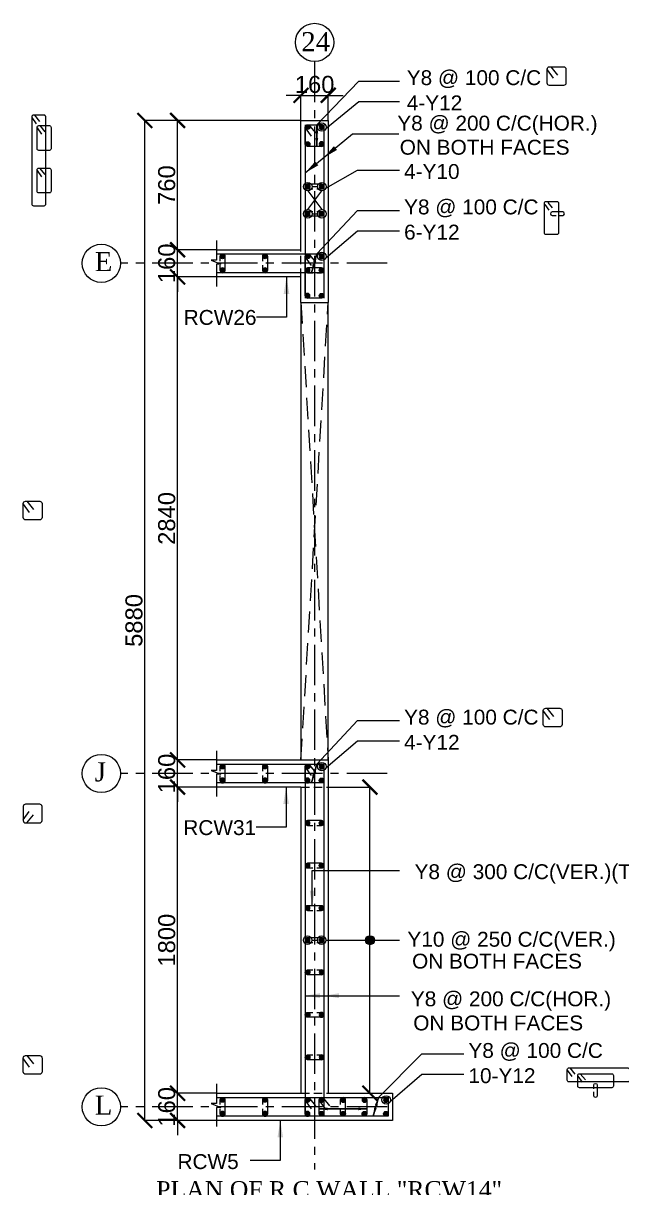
# Model space of a CAD drawing. Header units: inches. Extents: x 264820 to 395319, y -248151 to -162151.
# Drawn here: x 326858 to 340923, y -215092 to -187704 of the extents above; entities that cross this region are included whole.
import ezdxf
from ezdxf.enums import TextEntityAlignment as Align

# ---------------------------------------------------------------- set-up
doc = ezdxf.new("R2010")
doc.units = ezdxf.units.IN
doc.header["$MEASUREMENT"] = 0
doc.linetypes.add('CENTER', pattern=[50.8, 31.75, -6.35, 6.35, -6.35])
doc.linetypes.add('Hidden', pattern=[3, 2, -1])
for name, color, linetype in [('1', 8, 'Continuous'), ('160 WALL OPEING', 1, 'Continuous'), ('5', 2, 'Continuous'), ('ARROW', 5, 'Continuous'), ('DIM', 251, 'Continuous'), ('GIRD CIR', 1, 'Continuous'), ('GIRD TEXT', 4, 'Continuous'), ('GRID', 8, 'CENTER'), ('LINKS', 3, 'Continuous'), ('OPENING', 1, 'Continuous'), ('SHEAR WALL', 6, 'Continuous'), ('STRRIUPS', 6, 'Continuous'), ('Ttxt', 3, 'Continuous')]:
    doc.layers.add(name, color=color, linetype=linetype)
doc.layers.add('Tex', color=3, linetype='Continuous', lineweight=13)
doc.layers.add('text', color=4, linetype='Continuous', lineweight=30)
doc.styles.add('Arial', font='arial.ttf', dxfattribs={"height": 400})
doc.styles.add('T200', font='sanss___.ttf', dxfattribs={"height": 250})
doc.styles.add('T400', font='romantic.ttf')
doc.dimstyles.new('SCALE-25', dxfattribs={"dimtxt": 400, "dimasz": 350, "dimexe": 0, "dimexo": 0, "dimgap": 50, "dimtad": 1, "dimdec": 0, "dimlfac": 0.25, "dimzin": 0, "dimdsep": 46, "dimtxsty": 'Arial', "dimblk": 'ARCHTICK', "dimcen": 0, "dimclrd": 5, "dimclre": 8, "dimclrt": 1, "dimadec": 0, "dimazin": 0, "dimtfac": 1, "dimtdec": 0, "dimtix": 1, "dimtmove": 2, "dimatfit": 3, "dimfxl": 0, "dimtolj": 1, "dimtzin": 0, "dimlwd": -1, "dimarcsym": 0})
doc.dimstyles.new('T200', dxfattribs={"dimtxt": 300, "dimasz": 150, "dimexe": 0, "dimexo": 0, "dimgap": 5, "dimtad": 1, "dimdec": 0, "dimrnd": 5, "dimzin": 0, "dimdsep": 46, "dimtxsty": 'T200', "dimblk": 'ARCHTICK', "dimcen": 300, "dimclrd": 5, "dimclre": 252, "dimclrt": 1, "dimadec": 0, "dimazin": 0, "dimtfac": 50, "dimtdec": 0, "dimtofl": 0, "dimtmove": 2, "dimatfit": 3, "dimfxl": 1, "dimtolj": 1, "dimtzin": 0, "dimarcsym": 2})

# ---------------------------------------------------------------- blocks, each defined once
blk = doc.blocks.new('A$C5C0C2414')
at = {"layer": 'STRRIUPS', "ltscale": 0.2}
for p, q in [((0, 0), (158, -194)), ((-81, -72), (61, -268))]:
    blk.add_line(p, q, dxfattribs=at)
blk.add_lwpolyline([(304, -440), (-26, -440, -0.414214), (-81, -385), (-81, -55, -0.414214), (-26, 0), (304, 0, -0.414214), (359, -55), (359, -385, -0.414214)], format="xyb", close=True, dxfattribs=at)
blk = doc.blocks.new('A$C2AA016E5')
at = {"layer": 'STRRIUPS', "ltscale": 0.2}
for p, q in [((0, 0), (158, -194)), ((-81, -72), (61, -268)), ((168, -329), (324, -520)), ((85, -399), (227, -595)), ((85, -1734), (227, -1930)), ((166, -1662), (324, -1856))]:
    blk.add_line(p, q, dxfattribs=at)
for points in [[(-26, -2840), (304, -2840, 0.414214), (359, -2785), (359, -55, 0.414214), (304, 0), (-26, 0, 0.414214), (-81, -55), (-81, -2785, 0.414214)], [(140, -329), (470, -329, -0.414214), (525, -384), (525, -1052, -0.414214), (470, -1107), (140, -1107, -0.414214), (85, -1052), (85, -384, -0.414214)], [(140, -1662), (470, -1662, -0.414214), (525, -1717), (525, -2385, -0.414214), (470, -2440), (140, -2440, -0.414214), (85, -2385), (85, -1717, -0.414214)]]:
    blk.add_lwpolyline(points, format="xyb", close=True, dxfattribs=at)
blk = doc.blocks.new('R1')
at = {"layer": '5'}
h = blk.add_hatch(color=256, dxfattribs=at)
edge = h.paths.add_edge_path()
edge.add_arc((0, 0), 69.6, 0, 360)
at = {"layer": '5', "color": 6}
blk.add_circle((0, 0), 69.6, dxfattribs=at)
blk = doc.blocks.new('_ARCHTICK')
at = {"color": 0, "linetype": 'ByBlock', "const_width": 0.15}
blk.add_lwpolyline([(-0.5, -0.5), (0.5, 0.5)], dxfattribs=at)
blk = doc.blocks.new('*D153')
at = {"layer": 'Defpoints', "color": 0}
for p in [(330484, -212870), (331398, -212870), (331398, -213510)]:
    blk.add_point(p, dxfattribs=at)
at = {"layer": 'DIM', "color": 5}
for p, q in [((330484, -212870), (330484, -212520)), ((330484, -213510), (330484, -212870)), ((330484, -213510), (330484, -213860))]:
    blk.add_line(p, q, dxfattribs=at)
at = {"layer": 'DIM', "color": 8, "lineweight": -2}
for p, q in [((331398, -212870), (330484, -212870)), ((331398, -213510), (330484, -213510))]:
    blk.add_line(p, q, dxfattribs=at)
at = {"layer": 'DIM', "color": 5, "xscale": 350, "yscale": 350, "zscale": 350}
for p, rotation in [((330484, -212870), 270), ((330484, -213510), 90)]:
    blk.add_blockref('_ARCHTICK', p, dxfattribs=dict(at, rotation=rotation))
at = {"layer": 'DIM', "color": 1, "insert": (330230, -213190), "char_height": 400, "attachment_point": 5, "rotation": 90, "style": 'Arial'}
blk.add_mtext('\\A1;160', dxfattribs=at)
blk = doc.blocks.new('ARCHTICK')
at = {"color": 0, "const_width": 0.15}
blk.add_lwpolyline([(-0.5, -0.5), (0.5, 0.5)], dxfattribs=at)
blk = doc.blocks.new('*D154')
at = {"layer": 'Defpoints', "color": 0}
for p in [(330484, -205670), (331398, -205670, -1), (331398, -212870)]:
    blk.add_point(p, dxfattribs=at)
at = {"layer": 'DIM', "color": 8, "lineweight": -2}
for p, q in [((331398, -205670), (330484, -205670)), ((331398, -212870), (330484, -212870))]:
    blk.add_line(p, q, dxfattribs=at)
at = {"layer": 'DIM', "color": 5}
blk.add_line((330484, -212870), (330484, -205670), dxfattribs=at)
at = {"layer": 'DIM', "color": 5, "xscale": 350, "yscale": 350, "zscale": 350}
for p, rotation in [((330484, -205670), 90), ((330484, -212870), 270)]:
    blk.add_blockref('_ARCHTICK', p, dxfattribs=dict(at, rotation=rotation))
at = {"layer": 'DIM', "color": 1, "insert": (330230, -209270), "char_height": 400, "attachment_point": 5, "rotation": 90, "style": 'Arial'}
blk.add_mtext('\\A1;1800', dxfattribs=at)
blk = doc.blocks.new('*D155')
at = {"layer": 'Defpoints', "color": 0}
for p in [(330484, -205030), (331398, -205030), (331398, -205670, -1)]:
    blk.add_point(p, dxfattribs=at)
at = {"layer": 'DIM', "color": 5}
for p, q in [((330484, -205030), (330484, -204680)), ((330484, -205670), (330484, -205030)), ((330484, -205670), (330484, -206020))]:
    blk.add_line(p, q, dxfattribs=at)
at = {"layer": 'DIM', "color": 8, "lineweight": -2}
for p, q in [((331398, -205030), (330484, -205030)), ((331398, -205670), (330484, -205670))]:
    blk.add_line(p, q, dxfattribs=at)
at = {"layer": 'DIM', "color": 5, "xscale": 350, "yscale": 350, "zscale": 350}
for p, rotation in [((330484, -205030), 270), ((330484, -205670), 90)]:
    blk.add_blockref('_ARCHTICK', p, dxfattribs=dict(at, rotation=rotation))
at = {"layer": 'DIM', "color": 1, "insert": (330230, -205350), "char_height": 400, "attachment_point": 5, "rotation": 90, "style": 'Arial'}
blk.add_mtext('\\A1;160', dxfattribs=at)
blk = doc.blocks.new('*D156')
at = {"layer": 'Defpoints', "color": 0}
for p in [(330484, -193670), (331398, -193670), (331398, -205030)]:
    blk.add_point(p, dxfattribs=at)
at = {"layer": 'DIM', "color": 8, "lineweight": -2}
for p, q in [((331398, -193670), (330484, -193670)), ((331398, -205030), (330484, -205030))]:
    blk.add_line(p, q, dxfattribs=at)
at = {"layer": 'DIM', "color": 5}
blk.add_line((330484, -205030), (330484, -193670), dxfattribs=at)
at = {"layer": 'DIM', "color": 5, "xscale": 350, "yscale": 350, "zscale": 350}
for p, rotation in [((330484, -193670), 90), ((330484, -205030), 270)]:
    blk.add_blockref('_ARCHTICK', p, dxfattribs=dict(at, rotation=rotation))
at = {"layer": 'DIM', "color": 1, "insert": (330230, -199350), "char_height": 400, "attachment_point": 5, "rotation": 90, "style": 'Arial'}
blk.add_mtext('\\A1;2840', dxfattribs=at)
blk = doc.blocks.new('*D157')
at = {"layer": 'Defpoints', "color": 0}
for p in [(330484, -193030), (331398, -193030), (331398, -193670)]:
    blk.add_point(p, dxfattribs=at)
at = {"layer": 'DIM', "color": 5}
for p, q in [((330484, -193030), (330484, -192680)), ((330484, -193670), (330484, -193030)), ((330484, -193670), (330484, -194020))]:
    blk.add_line(p, q, dxfattribs=at)
at = {"layer": 'DIM', "color": 8, "lineweight": -2}
for p, q in [((331398, -193030), (330484, -193030)), ((331398, -193670), (330484, -193670))]:
    blk.add_line(p, q, dxfattribs=at)
at = {"layer": 'DIM', "color": 5, "xscale": 350, "yscale": 350, "zscale": 350}
for p, rotation in [((330484, -193030), 270), ((330484, -193670), 90)]:
    blk.add_blockref('_ARCHTICK', p, dxfattribs=dict(at, rotation=rotation))
at = {"layer": 'DIM', "color": 1, "insert": (330230, -193350), "char_height": 400, "attachment_point": 5, "rotation": 90, "style": 'Arial'}
blk.add_mtext('\\A1;160', dxfattribs=at)
blk = doc.blocks.new('*D158')
at = {"layer": 'Defpoints', "color": 0}
for p in [(330484, -189990), (333385, -189990), (331398, -193030)]:
    blk.add_point(p, dxfattribs=at)
at = {"layer": 'DIM', "color": 8, "lineweight": -2}
for p, q in [((333385, -189990), (330484, -189990)), ((331398, -193030), (330484, -193030))]:
    blk.add_line(p, q, dxfattribs=at)
at = {"layer": 'DIM', "color": 5}
blk.add_line((330484, -193030), (330484, -189990), dxfattribs=at)
at = {"layer": 'DIM', "color": 5, "xscale": 350, "yscale": 350, "zscale": 350}
for p, rotation in [((330484, -189990), 90), ((330484, -193030), 270)]:
    blk.add_blockref('_ARCHTICK', p, dxfattribs=dict(at, rotation=rotation))
at = {"layer": 'DIM', "color": 1, "insert": (330230, -191510), "char_height": 400, "attachment_point": 5, "rotation": 90, "style": 'Arial'}
blk.add_mtext('\\A1;760', dxfattribs=at)
blk = doc.blocks.new('*D159')
at = {"layer": 'Defpoints', "color": 0}
for p in [(329714, -189990), (333385, -189990), (331398, -213510)]:
    blk.add_point(p, dxfattribs=at)
at = {"layer": 'DIM', "color": 8, "lineweight": -2}
for p, q in [((333385, -189990), (329714, -189990)), ((331398, -213510), (329714, -213510))]:
    blk.add_line(p, q, dxfattribs=at)
at = {"layer": 'DIM', "color": 5}
blk.add_line((329714, -213510), (329714, -189990), dxfattribs=at)
at = {"layer": 'DIM', "color": 5, "xscale": 350, "yscale": 350, "zscale": 350}
for p, rotation in [((329714, -189990), 90), ((329714, -213510), 270)]:
    blk.add_blockref('_ARCHTICK', p, dxfattribs=dict(at, rotation=rotation))
at = {"layer": 'DIM', "color": 1, "insert": (329460, -201750), "char_height": 400, "attachment_point": 5, "rotation": 90, "style": 'Arial'}
blk.add_mtext('\\A1;5880', dxfattribs=at)
blk = doc.blocks.new('*D160')
at = {"layer": 'Defpoints', "color": 0}
for p in [(334025, -205670), (335005, -205670), (334025, -212870, 0)]:
    blk.add_point(p, dxfattribs=at)
at = {"layer": 'DIM', "color": 8, "lineweight": -2}
for p, q in [((334025, -205670), (335005, -205670)), ((334025, -212870), (335005, -212870))]:
    blk.add_line(p, q, dxfattribs=at)
at = {"layer": 'DIM', "color": 5}
blk.add_line((335005, -212870), (335005, -205670), dxfattribs=at)
at = {"layer": 'DIM', "color": 5, "xscale": 350, "yscale": 350, "zscale": 350}
for p, rotation in [((335005, -205670), 90), ((335005, -212870), 270)]:
    blk.add_blockref('_ARCHTICK', p, dxfattribs=dict(at, rotation=rotation))
blk = doc.blocks.new('*D161')
at = {"layer": 'Defpoints', "color": 0}
for p in [(334025, -189399), (333385, -189990), (334025, -189990)]:
    blk.add_point(p, dxfattribs=at)
at = {"layer": 'DIM', "color": 5}
for p, q in [((333385, -189399), (333035, -189399)), ((333385, -189399), (334025, -189399)), ((334025, -189399), (334375, -189399))]:
    blk.add_line(p, q, dxfattribs=at)
at = {"layer": 'DIM', "color": 8, "lineweight": -2}
for p, q in [((333385, -189990), (333385, -189399)), ((334025, -189990), (334025, -189399))]:
    blk.add_line(p, q, dxfattribs=at)
at = {"layer": 'DIM', "color": 5, "xscale": 350, "yscale": 350, "zscale": 350}
blk.add_blockref('_ARCHTICK', (333385, -189399), dxfattribs=at)
at = {"layer": 'DIM', "color": 5, "xscale": 350, "yscale": 350, "zscale": 350, "rotation": 180}
blk.add_blockref('_ARCHTICK', (334025, -189399), dxfattribs=at)
at = {"layer": 'DIM', "color": 1, "insert": (333705, -189144), "char_height": 400, "attachment_point": 5, "style": 'Arial'}
blk.add_mtext('\\A1;160', dxfattribs=at)
blk = doc.blocks.new('A$C395010D9')
at = {"layer": 'LINKS'}
blk.add_lwpolyline([(830, -601), (830, -488, -1), (942, -488), (942, -817, -1), (830, -817), (830, -697)], format="xyb", dxfattribs=at)
at = {"layer": 'STRRIUPS', "ltscale": 0.2}
for p, q in [((81, 55), (239, -139)), ((0, -17), (142, -213)), ((329, -202), (470, -398)), ((409, -130), (568, -324))]:
    blk.add_line(p, q, dxfattribs=at)
for points in [[(1896, -385), (55, -385, -0.414214), (0, -330), (0, 0, -0.414214), (55, 55), (1896, 55, -0.414214), (1951, 0), (1951, -330, -0.414214)], [(1393, -570), (384, -570, -0.414214), (329, -515), (329, -185, -0.414214), (384, -130), (1393, -130, -0.414214), (1448, -185), (1448, -515, -0.414214)]]:
    blk.add_lwpolyline(points, format="xyb", close=True, dxfattribs=at)
blk = doc.blocks.new('A$C78262C04')
at = {"layer": 'LINKS'}
blk.add_lwpolyline([(405, -440), (518, -440, 1), (518, -329), (189, -329, 1), (189, -440), (309, -440)], format="xyb", dxfattribs=at)
at = {"layer": 'STRRIUPS', "ltscale": 0.2}
for p, q in [((-38, -95), (87, -268)), ((51, -31), (184, -194))]:
    blk.add_line(p, q, dxfattribs=at)
blk.add_lwpolyline([(330, -1038), (0, -1038, -0.414214), (-55, -983), (-55, -55, -0.414214), (0, 0), (330, 0, -0.414214), (385, -55), (385, -983, -0.414214)], format="xyb", close=True, dxfattribs=at)

msp = doc.modelspace()

# ---------------------------------------------------------------- hatches: boundary and pattern name
at = {"layer": 'ARROW'}
h = msp.add_hatch(color=256, dxfattribs=at)
edge = h.paths.add_edge_path()
edge.add_arc((335004.8, -209270.1), 106, 0, 360)

# ---------------------------------------------------------------- linework, layer by layer
at = {"layer": '1', "linetype": 'Hidden', "ltscale": 100}
for p, q in [((333384.6, -193670.1), (333384.6, -193030.1)), ((333384.6, -205670.1), (334024.6, -205670.1)), ((333384.6, -212870.1), (334024.6, -212870.1))]:
    msp.add_line(p, q, dxfattribs=at)
at = {"layer": '1', "elevation": -0.5}
for points in [[(331398.1, -192812.8), (331398.1, -193275.3), (331273.7, -193275.3), (331503.7, -193368.9), (331398.1, -193368.9), (331398.1, -193894.5)], [(331398.1, -204812.8), (331398.1, -205275.3), (331273.7, -205275.3), (331503.7, -205368.9), (331398.1, -205368.9), (331398.1, -205894.5)], [(331398.1, -212652.8), (331398.1, -213115.3), (331273.7, -213115.3), (331503.7, -213208.9), (331398.1, -213208.9), (331398.1, -213654.5)]]:
    msp.add_lwpolyline(points, dxfattribs=at)
at = {"layer": '160 WALL OPEING', "linetype": 'Hidden', "ltscale": 250}
for p, q in [((333384.6, -205030.1), (334024.6, -194268.1)), ((333384.6, -194268.1), (334024.6, -205030.1))]:
    msp.add_line(p, q, dxfattribs=at)
at = {"layer": '5'}
for p, q in [((333484.6, -190090.1), (333484.6, -194168.1)), ((333924.6, -190090.1), (333924.6, -194168.1)), ((333484.6, -205130.1), (333484.6, -213410.1)), ((333924.6, -205130.1), (333924.6, -213410.1))]:
    msp.add_line(p, q, dxfattribs=at)
for points in [[(331398.1, -193130.1), (333924.6, -193130.1), (333924.6, -193570.1), (331398.1, -193570.1)], [(331398.1, -205130.1), (333924.6, -205130.1), (333924.6, -205570.1), (331398.1, -205570.1)], [(331398.1, -212970.1), (335436.1, -212970.1), (335436.1, -213410.1), (331398.1, -213410.1)]]:
    msp.add_lwpolyline(points, dxfattribs=at)
at = {"layer": 'ARROW'}
for p, q in [((333545.3, -192088, 0), (333874.6, -191645, 0)), ((333545.3, -191645, 59), (333874.6, -192088, 0)), ((333643.8, -191546.5, 59), (333776.1, -191546.5, 0)), ((333643.8, -192186.5, 0), (333776.1, -192186.5, 0)), ((333638.8, -209270.1), (333769.8, -209270.1))]:
    msp.add_line(p, q, dxfattribs=at)
for points, elevation in [([(333756.9, -190090.1), (334745.7, -189066), (335700.5, -189066)], 59), ([(333967, -190180), (334745.7, -189542.3), (335700.5, -189542.3)], 59), ([(333967, -191580), (334710.3, -191156.4), (335700.5, -191156.4)], 59), ([(333756.9, -193130.1), (334710.3, -192106), (335700.5, -192106)], 0), ([(333967, -193220), (334710.3, -192582.3), (335700.5, -192582.3)], 0), ([(333756.9, -205130.1), (334710.3, -204106), (335700.5, -204106)], 0), ([(333967, -205220), (334710.3, -204582.3), (335700.5, -204582.3)], 0), ([(333966.8, -209270.1), (335699.9, -209270.1)], 0), ([(335205, -212970.1), (336222.9, -211946.7), (337213.1, -211946.7)], 0), ([(335479.7, -213060.7), (336222.9, -212423), (337213.1, -212423)], 0)]:
    msp.add_lwpolyline(points, dxfattribs=dict(at, elevation=elevation))
for centre, radius in [((333874.6, -190145.8, 0), 98.5), ((333545.3, -191546.5, 59), 98.5), ((333874.6, -191546.5, 0), 98.5), ((333545.3, -192186.5, 0), 98.5), ((333874.6, -192186.5, 0), 98.5), ((333874.6, -193185.8, 0), 98.5), ((333874.6, -205185.8, 0), 98.5), ((333540.3, -209270.1), 98.5), ((333868.3, -209270.1), 98.5), ((335004.8, -209270.1, 0), 106), ((335387.3, -213026.5, 0), 98.5)]:
    msp.add_circle(centre, radius, dxfattribs=at)
at = {"layer": 'GIRD CIR'}
for centre in [(333704.6, -188154.3, 0), (328691.7, -193350.1, 0), (328691.7, -205350.1, 0), (328691.7, -213190.1, 0)]:
    msp.add_circle(centre, 450, dxfattribs=at)
at = {"layer": 'GRID', "ltscale": 30}
for p, q in [((333704.6, -188604.3, 0), (333704.6, -214665.9, 0)), ((335412, -193350.1, 0), (329141.7, -193350.1, 0)), ((335412, -205350.1, 0), (329141.7, -205350.1, 0)), ((335412, -213190.1, 0), (329141.7, -213190.1, 0))]:
    msp.add_line(p, q, dxfattribs=at)
at = {"layer": 'LINKS'}
for points, elevation in [([(333756.3, -191601.5), (333869, -191601.5, 1), (333869, -191490.1), (333540.3, -191490.1, 1), (333540.3, -191601.5), (333659.8, -191601.5)], 59), ([(331484.6, -193298.4), (331484.6, -193185.8, -1), (331596, -193185.8), (331596, -193514.4, -1), (331484.6, -193514.4), (331484.6, -193394.9)], 0), ([(332484.6, -193298.4), (332484.6, -193185.8, -1), (332596, -193185.8), (332596, -193514.4, -1), (332484.6, -193514.4), (332484.6, -193394.9)], 0), ([(331484.6, -205298.4), (331484.6, -205185.8, -1), (331596, -205185.8), (331596, -205514.4, -1), (331484.6, -205514.4), (331484.6, -205394.9)], 0), ([(332484.6, -205298.4), (332484.6, -205185.8, -1), (332596, -205185.8), (332596, -205514.4, -1), (332484.6, -205514.4), (332484.6, -205394.9)], 0), ([(331484.6, -213138.4), (331484.6, -213025.8, -1), (331596, -213025.8), (331596, -213354.4, -1), (331484.6, -213354.4), (331484.6, -213234.9)], 0), ([(332484.6, -213138.4), (332484.6, -213025.8, -1), (332596, -213025.8), (332596, -213354.4, -1), (332484.6, -213354.4), (332484.6, -213234.9)], 0)]:
    msp.add_lwpolyline(points, format="xyb", dxfattribs=dict(at, elevation=elevation))
for points in [[(333756.3, -192130.1), (333869, -192130.1, -1), (333869, -192241.5), (333540.3, -192241.5, -1), (333540.3, -192130.1), (333659.8, -192130.1)], [(333756.3, -193570.1), (333869, -193570.1, 1), (333869, -193458.7), (333540.3, -193458.7, 1), (333540.3, -193570.1), (333659.8, -193570.1)], [(333756.3, -206570.1), (333869, -206570.1, 1), (333869, -206458.7), (333540.3, -206458.7, 1), (333540.3, -206570.1), (333659.8, -206570.1)], [(333756.3, -207570.1), (333869, -207570.1, 1), (333869, -207458.7), (333540.3, -207458.7, 1), (333540.3, -207570.1), (333659.8, -207570.1)], [(333756.3, -208570.1), (333869, -208570.1, 1), (333869, -208458.7), (333540.3, -208458.7, 1), (333540.3, -208570.1), (333659.8, -208570.1)], [(333756.3, -209325.8), (333869, -209325.8, 1), (333869, -209214.4), (333540.3, -209214.4, 1), (333540.3, -209325.8), (333659.8, -209325.8)], [(333756.3, -209970.1), (333869, -209970.1, -1), (333869, -210081.5), (333540.3, -210081.5, -1), (333540.3, -209970.1), (333659.8, -209970.1)], [(333756.3, -210970.1), (333869, -210970.1, -1), (333869, -211081.5), (333540.3, -211081.5, -1), (333540.3, -210970.1), (333659.8, -210970.1)], [(333756.3, -211970.1), (333869, -211970.1, -1), (333869, -212081.5), (333540.3, -212081.5, -1), (333540.3, -211970.1), (333659.8, -211970.1)], [(334315, -213138.5), (334315, -213025.8, -1), (334426.4, -213025.8), (334426.4, -213354.5, -1), (334315, -213354.5), (334315, -213235)]]:
    msp.add_lwpolyline(points, format="xyb", dxfattribs=at)
at = {"layer": 'OPENING', "color": 1}
for points in [[(333384.6, -194268.1), (333384.6, -205030.1)], [(334024.6, -205030.1), (334024.6, -205030.1), (334024.6, -194268.1)]]:
    msp.add_lwpolyline(points, dxfattribs=at)
at = {"layer": 'SHEAR WALL', "color": 4}
for p, q in [((333384.6, -189990.1), (334024.6, -189990.1)), ((333384.6, -194268.1), (334024.6, -194268.1)), ((333384.6, -205030.1), (334024.6, -205030.1)), ((333384.6, -205670.1), (333384.6, -212870.1)), ((334024.6, -205670.1), (334024.6, -212870.1))]:
    msp.add_line(p, q, dxfattribs=at)
for points in [[(333384.6, -193030.1), (333384.6, -189990.1)], [(334023.8, -189990.1), (334024.6, -189990.1), (334024.6, -194268.1)], [(331398.1, -193030.1), (333384.6, -193030.1)], [(333384.6, -193670.1), (331398.1, -193670.1)], [(333384.6, -194268.1), (333384.6, -194268.1), (333384.6, -193670.1)], [(331398.1, -205030.1), (333384.6, -205030.1)], [(334024.6, -205030.1), (334024.6, -205670.1)], [(333384.6, -205670.1), (331398.1, -205670.1)], [(334024.6, -212870.1), (335536.1, -212870.1), (335536.1, -213510.1), (331398.1, -213510.1)], [(331398.1, -212870.1), (333384.6, -212870.1)]]:
    msp.add_lwpolyline(points, dxfattribs=at)
at = {"layer": 'STRRIUPS', "ltscale": 0.2}
for p, q in [((333501.7, -190185.6, 59), (333626.4, -190358.5, 59)), ((333590.5, -190121, 59), (333723.6, -190283.8, 59)), ((333501.7, -193225.6), (333626.4, -193398.5)), ((333590.5, -193161), (333723.6, -193323.8)), ((333501.7, -205225.6), (333626.4, -205398.5)), ((333590.5, -205161), (333723.6, -205323.8)), ((333501.7, -213065.6), (333626.4, -213238.5)), ((333590.5, -213001), (333723.6, -213163.8)), ((333830.3, -213065.6), (333955, -213238.5)), ((333919.1, -213001), (334052.2, -213163.8))]:
    msp.add_line(p, q, dxfattribs=at)
at = {"layer": 'STRRIUPS', "ltscale": 0.2, "elevation": 59}
msp.add_lwpolyline([(333539.6, -190090.1), (333869.6, -190090.1, -0.4142136), (333924.6, -190145.1), (333924.6, -190546.2, -0.4142136), (333869.6, -190601.2), (333539.6, -190601.2, -0.4142136), (333484.6, -190546.2), (333484.6, -190145.1, -0.4142136)], format="xyb", close=True, dxfattribs=at)
at = {"layer": 'STRRIUPS', "ltscale": 0.2}
for points in [[(333869.6, -194168.1), (333539.6, -194168.1, -0.4142136), (333484.6, -194113.1), (333484.6, -193185.1, -0.4142136), (333539.6, -193130.1), (333869.6, -193130.1, -0.4142136), (333924.6, -193185.1), (333924.6, -194113.1, -0.4142136)], [(333869.6, -205570.1), (333539.6, -205570.1, -0.4142136), (333484.6, -205515.1), (333484.6, -205185.1, -0.4142136), (333539.6, -205130.1), (333869.6, -205130.1, -0.4142136), (333924.6, -205185.1), (333924.6, -205515.1, -0.4142136)], [(335381.1, -213410.1), (333539.6, -213410.1, -0.4142136), (333484.6, -213355.1), (333484.6, -213025.1, -0.4142136), (333539.6, -212970.1), (335381.1, -212970.1, -0.4142136), (335436.1, -213025.1), (335436.1, -213355.1, -0.4142136)], [(334877.6, -213410.1), (333868.2, -213410.1, -0.4142136), (333813.2, -213355.1), (333813.2, -213025.1, -0.4142136), (333868.2, -212970.1), (334877.6, -212970.1, -0.4142136), (334932.6, -213025.1), (334932.6, -213355.1, -0.4142136)]]:
    msp.add_lwpolyline(points, format="xyb", close=True, dxfattribs=at)

# ---------------------------------------------------------------- block references
at = {"layer": '5', "yscale": 0.8000000000465661, "zscale": 0.8000000000465661}
for p, xscale, rotation in [((333540.3, -190145.8, 59), 0.8000000000465661, 90.00000000000001), ((333868.9, -190145.8, 59), -0.8000000000465661, 270), ((333540.3, -190545.8, 59), 0.8000000000465661, 90.00000000000001), ((333868.9, -190545.8, 59), -0.8000000000465661, 270), ((333540.3, -191545.8, 59), 0.8000000000465661, 90.00000000000001), ((333868.9, -191545.8, 59), -0.8000000000465661, 270), ((333540.3, -192185.8), -0.8000000000465661, 90), ((333868.9, -192185.8), 0.8000000000465661, 270), ((331540.3, -193185.8, 0), 0.8000000000465661, 90.00000000000001), ((332540.3, -193185.8, 0), 0.8000000000465661, 90.00000000000001), ((333540.3, -193185.8), 0.8000000000465661, 90.00000000000001), ((333868.9, -193185.8), -0.8000000000465661, 270), ((331540.3, -193514.4, 0), -0.8000000000465661, 90), ((332540.3, -193514.4, 0), -0.8000000000465661, 90), ((333540.3, -193514.4), -0.8000000000465661, 90), ((333868.9, -193514.4), 0.8000000000465661, 270), ((333540.3, -194112.4), -0.8000000000465661, 90), ((333868.9, -194112.4), 0.8000000000465661, 270), ((331540.3, -205185.8, 0), 0.8000000000465661, 90.00000000000001), ((332540.3, -205185.8, 0), 0.8000000000465661, 90.00000000000001), ((333540.3, -205185.8), 0.8000000000465661, 90.00000000000001), ((333868.9, -205185.8), -0.8000000000465661, 270), ((331540.3, -205514.4, 0), -0.8000000000465661, 90), ((332540.3, -205514.4, 0), -0.8000000000465661, 90), ((333540.3, -205514.4), -0.8000000000465661, 90), ((333868.9, -205514.4), 0.8000000000465661, 270), ((333540.3, -206514.4), -0.8000000000465661, 90), ((333868.9, -206514.4), 0.8000000000465661, 270), ((333540.3, -207514.4), -0.8000000000465661, 90), ((333868.9, -207514.4), 0.8000000000465661, 270), ((333540.3, -208514.4), -0.8000000000465661, 90), ((333868.9, -208514.4), 0.8000000000465661, 270), ((333540.3, -209270.1), -0.8000000000465661, 90), ((333868.9, -209270.1), 0.8000000000465661, 270), ((333540.3, -210025.8), 0.8000000000465661, 90.00000000000001), ((333868.9, -210025.8), -0.8000000000465661, 270), ((333540.3, -211025.8), 0.8000000000465661, 90.00000000000001), ((333868.9, -211025.8), -0.8000000000465661, 270), ((333540.3, -212025.8), 0.8000000000465661, 90.00000000000001), ((333868.9, -212025.8), -0.8000000000465661, 270), ((331540.3, -213025.8, 0), 0.8000000000465661, 90.00000000000001), ((332540.3, -213025.8, 0), 0.8000000000465661, 90.00000000000001), ((333540.3, -213025.8), 0.8000000000465661, 90.00000000000001), ((333868.9, -213025.8), -0.8000000000465661, 270), ((334372.9, -213025.8), -0.8000000000465661, 270), ((334876.9, -213025.8), -0.8000000000465661, 270), ((335380.9, -213025.8), -0.8000000000465661, 270), ((331540.3, -213354.4, 0), -0.8000000000465661, 90), ((332540.3, -213354.4, 0), -0.8000000000465661, 90), ((333540.3, -213354.4), -0.8000000000465661, 90), ((333868.9, -213354.4), 0.8000000000465661, 270), ((334372.9, -213354.4), 0.8000000000465661, 270), ((334876.9, -213354.4), 0.8000000000465661, 270), ((335380.9, -213354.4), 0.8000000000465661, 270)]:
    msp.add_blockref('R1', p, dxfattribs=dict(at, xscale=xscale, rotation=rotation))
at = {"layer": 'LINKS', "color": 1, "xscale": 0.75, "yscale": 0.75, "zscale": 0.75}
msp.add_blockref('A$C395010D9', (339642.5, -212314.5), dxfattribs=at)
at = {"layer": 'STRRIUPS'}
for p in [(339253.4, -188726.7), (326938.4, -198945.5, 0), (339162, -203812.8, -59), (326938.4, -211985.5, 0)]:
    msp.add_blockref('A$C5C0C2414', p, dxfattribs=at)
at = {"layer": 'STRRIUPS', "color": 1, "xscale": 0.75, "yscale": 0.75, "zscale": 0.75}
for name, p in [('A$C2AA016E5', (327117.6, -189865.1, 59)), ('A$C78262C04', (339148.2, -191895.5))]:
    msp.add_blockref(name, p, dxfattribs=at)
at = {"layer": 'STRRIUPS', "xscale": -1, "rotation": 180}
msp.add_blockref('A$C5C0C2414', (326938.4, -206512.2, 0), dxfattribs=at)

# ---------------------------------------------------------------- texts
at = {"layer": 'GIRD TEXT', "ltscale": 7, "style": 'T400'}
for s, p in [('24', (333391, -188362.2)), ('E', (328536.2, -193534.5)), ('J', (328536.2, -205534.5)), ('L', (328536.2, -213374.5))]:
    msp.add_text(s, height=450, dxfattribs=at).set_placement(p)
at = {"layer": 'Tex', "style": 'Arial'}
for s, p in [('RCW26', (330627.7, -194797.4)), ('RCW31', (330619.2, -206797.4)), ('RCW5', (330481.7, -214652.9))]:
    msp.add_text(s, height=350, dxfattribs=at).set_placement(p)
at = {"layer": 'text', "color": 4, "style": 'T400'}
msp.add_text('%%UPLAN OF R.C WALL "RCW14"', height=400, dxfattribs=at).set_placement((334046.9, -215457.2), align=Align.BOTTOM_CENTER)
at = {"layer": 'Ttxt', "color": 4, "style": 'Arial'}
for s, p in [('Y8 @ 100 C/C', (335870.4, -189158.5)), ('4-Y12', (335870.4, -189751.4)), ('Y8 @ 200 C/C(HOR.)', (335649, -190227.4)), ('4-Y10', (335807.6, -191365.5)), ('Y8 @ 100 C/C', (335807.6, -192198.5)), ('6-Y12', (335807.6, -192791.4)), ('Y8 @ 100 C/C', (335807.6, -204198.5)), ('4-Y12', (335807.6, -204791.4)), ('Y8 @ 300 C/C(VER.)(TYP.,)', (336054.2, -207834.4)), ('Y10 @ 250 C/C(VER.)', (335886.3, -209423.6)), ('Y8 @ 200 C/C(HOR.)', (335967.2, -210824.9)), ('Y8 @ 100 C/C', (337320.3, -212039.2)), ('10-Y12', (337320.3, -212632.1))]:
    msp.add_text(s, height=350, dxfattribs=at).set_placement(p)
at = {"layer": 'Ttxt', "color": 6, "style": 'Arial'}
for p in [(335705.5, -190794.6), (335996.1, -209938.3), (336023.8, -211392.1)]:
    msp.add_text('ON BOTH FACES', height=350, dxfattribs=at).set_placement(p)

# ---------------------------------------------------------------- dimensions: what is measured, and where the dimension line sits
at = {"layer": 'DIM', "color": 1}
dim = msp.add_linear_dim(base=(334024.6, -189398.6), p1=(333384.6, -189990.1), p2=(334024.6, -189990.1), dimstyle='SCALE-25', override={"dimldrblk": 'ARCHTICK'}, dxfattribs=at)
dim.commit()
dim.dimension.update_dxf_attribs({"geometry": '*D161', "text_midpoint": (333704.6, -189144.4)})
for base, p1, p2, picture, middle in [((329714.5, -189990.1), (331398.1, -213510.1), (333384.6, -189990.1), '*D159', (329460.2, -201750.1)), ((330484.2, -189990.1), (331398.1, -193030.1), (333384.6, -189990.1), '*D158', (330229.9, -191510.1)), ((330484.2, -193030.1), (331398.1, -193670.1), (331398.1, -193030.1), '*D157', (330229.9, -193350.1)), ((330484.2, -193670.1), (331398.1, -205030.1), (331398.1, -193670.1), '*D156', (330229.9, -199350.1)), ((330484.2, -205030.1), (331398.1, -205670.1, -0.5), (331398.1, -205030.1), '*D155', (330229.9, -205350.1)), ((330484.2, -205670.1), (331398.1, -212870.1), (331398.1, -205670.1, -0.5), '*D154', (330229.9, -209270.1))]:
    dim = msp.add_linear_dim(base=base, p1=p1, p2=p2, angle=90, dimstyle='SCALE-25', override={"dimldrblk": 'ARCHTICK'}, dxfattribs=at)
    dim.commit()
    dim.dimension.update_dxf_attribs({"geometry": picture, "text_midpoint": middle})
at = {"layer": 'DIM'}
dim = msp.add_linear_dim(base=(335004.8, -205670.1), p1=(334024.6, -212870.1, 0), p2=(334024.6, -205670.1), angle=90, text=' ', dimstyle='SCALE-25', override={"dimldrblk": 'ARCHTICK'}, dxfattribs=at)
dim.commit()
dim.dimension.update_dxf_attribs({"geometry": '*D160', "text_midpoint": (335004.8, -209270.1)})
dim = msp.add_linear_dim(base=(330484.2, -212870.1), p1=(331398.1, -213510.1), p2=(331398.1, -212870.1), angle=90, dimstyle='SCALE-25', override={"dimldrblk": 'ARCHTICK'}, dxfattribs=at)
dim.commit()
dim.dimension.update_dxf_attribs({"geometry": '*D153', "text_midpoint": (330229.9, -213190.1)})

# ---------------------------------------------------------------- leaders
at = {"layer": 'ARROW'}
for points, override in [([(333484.6, -191222.3), (334599.3, -190306.6), (335684.3, -190306.6)], {"dimasz": 350, "dimtad": 0}), ([(333756.9, -190601.2, 59), (333756.9, -190090.1, 59)], {"dimasz": 200, "dimtad": 0}), ([(333756.9, -190090.1, 59), (333756.9, -190601.2, 59)], {"dimasz": 200, "dimtad": 0}), ([(333924.6, -190860.9), (334599.3, -190306.6), (335684.3, -190306.6)], {"dimasz": 350, "dimtad": 0}), ([(333633.2, -193570.1), (333756.9, -193130.1)], {"dimasz": 200, "dimtad": 0}), ([(333756.9, -193130.1), (333633.2, -193570.1)], {"dimasz": 200, "dimtad": 0}), ([(333633.2, -205570.1), (333756.9, -205130.1)], {"dimasz": 200, "dimtad": 0}), ([(333756.9, -205130.1), (333633.2, -205570.1)], {"dimasz": 200, "dimtad": 0}), ([(333648.6, -208458.7, 0), (333648.6, -207630.1, 0), (335700.5, -207630.1, 0)], {"dimasz": 350, "dimtad": 0}), ([(333484.6, -210575.9, 0), (335700.5, -210575.9, 0)], {"dimasz": 350, "dimgap": 5, "dimtad": 0}), ([(333924.6, -210575.9, 0), (335700.5, -210575.9, 0)], {"dimasz": 350, "dimgap": 5, "dimtad": 0}), ([(335081.3, -213410.1), (335205, -212970.1)], {"dimasz": 200, "dimtad": 0}), ([(335205, -212970.1), (335081.3, -213410.1)], {"dimasz": 200, "dimtad": 0}), ([(333813.2, -213238.2), (334932.6, -213238.2)], {"dimasz": 200, "dimtad": 0}), ([(334932.6, -213238.2), (333813.2, -213238.2)], {"dimasz": 200, "dimtad": 0})]:
    msp.add_leader(points, dimstyle='T200', override=override, dxfattribs=at)
at = {"layer": 'ARROW', "linetype": 'Continuous'}
for points in [[(333044.1, -193670.1, 0), (333044.1, -194613.6, 0), (332336.4, -194613.6, 0)], [(333035.6, -205670.1, 0), (333035.6, -206613.6, 0), (332327.9, -206613.6, 0)], [(332898.1, -213510.1, 0), (332898.1, -214453.6, 0), (332190.4, -214453.6, 0)]]:
    msp.add_leader(points, dimstyle='SCALE-25', override={"dimasz": 400}, dxfattribs=at)

doc.saveas('drawing.dxf')
